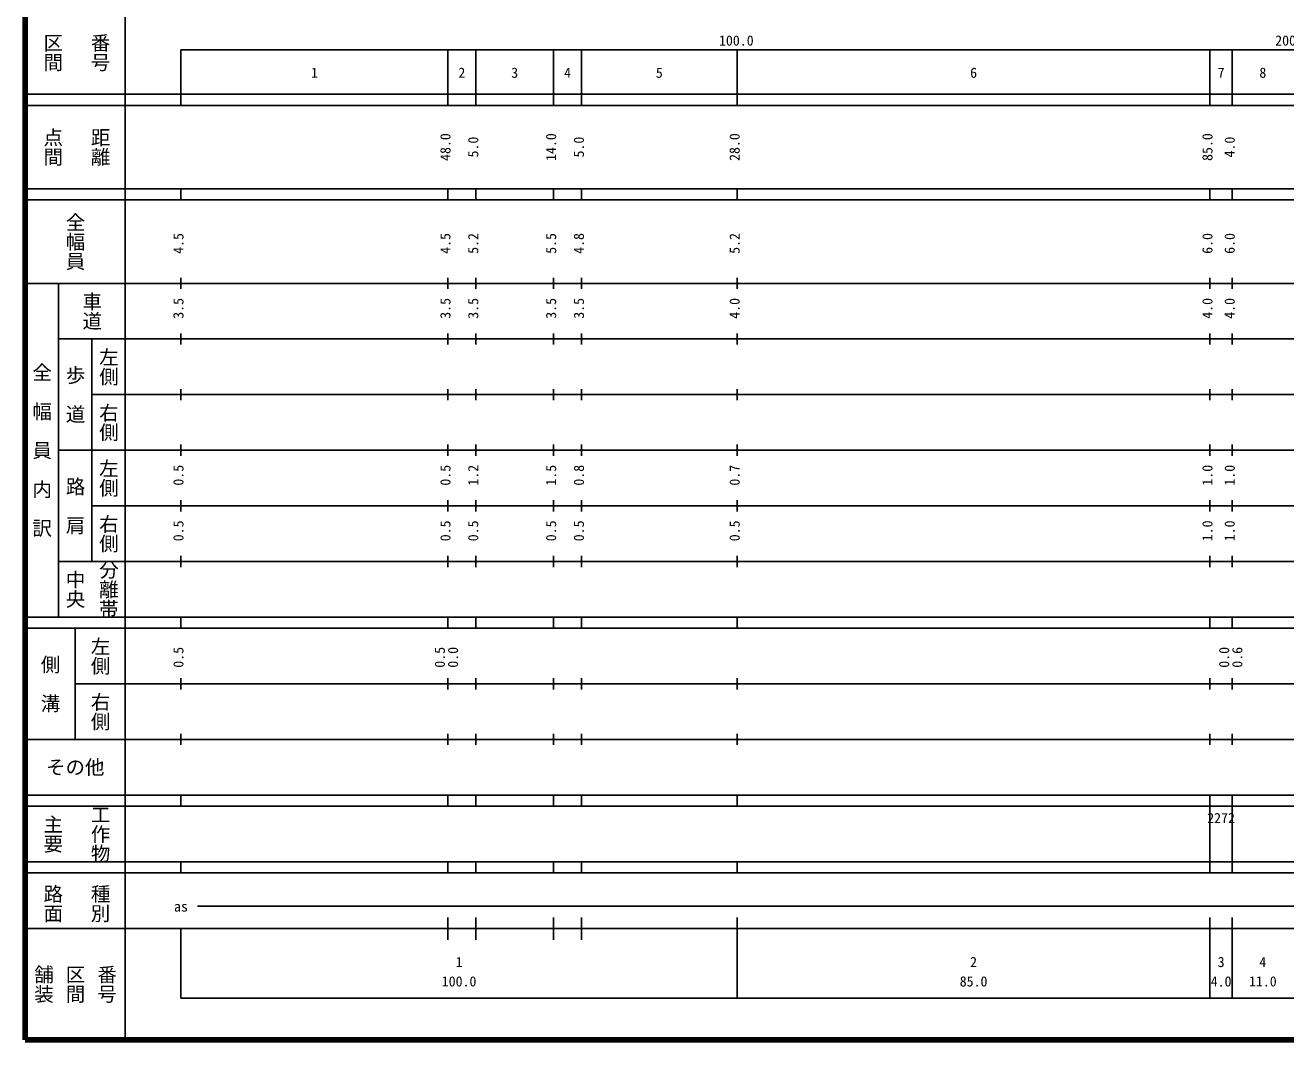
# Model space of a CAD drawing. Units: millimetres on the paper, enlarged 1000 times. Extents: x 40000 to 680000, y 20000 to 380000.
# Drawn here: x 40000 to 266629, y 20000 to 202409 of the extents above; entities that cross this region are included whole.
import ezdxf
from ezdxf.enums import TextEntityAlignment as Align

# ---------------------------------------------------------------- set-up
doc = ezdxf.new("R2010")
doc.units = ezdxf.units.MM
doc.header["$LTSCALE"] = 1000
doc.layers.add('M-TTL', color=2, linetype='Continuous', lineweight=140)
doc.layers.add('M-TTL-TXT', color=7, linetype='Continuous', lineweight=25)
doc.styles.add('@ＭＳ ゴシック', font='')
doc.styles.add('ＭＳ ゴシック', font='')
doc.styles.get('@ＭＳ ゴシック').set_extended_font_data('@MS Gothic')
doc.styles.get('ＭＳ ゴシック').set_extended_font_data('MS Gothic')

msp = doc.modelspace()

# ---------------------------------------------------------------- linework, layer by layer
at = {"layer": 'M-TTL'}
for p, q in [((40000, 380000), (40000, 20000)), ((40000, 20000), (680000, 20000))]:
    msp.add_line(p, q, dxfattribs=at)
at = {"layer": 'M-TTL-TXT'}
for p, q in [((58000, 370000), (58000, 20000)), ((68000, 198000), (579000, 198000)), ((68000, 198000), (68000, 188000)), ((116000, 188000), (116000, 198000)), ((121000, 188000), (121000, 198000)), ((135000, 188000), (135000, 198000)), ((140000, 188000), (140000, 198000)), ((168000, 188000), (168000, 198000)), ((253000, 188000), (253000, 198000)), ((257000, 188000), (257000, 198000)), ((40000, 190000), (579000, 190000)), ((40000, 188000), (579000, 188000)), ((40000, 173000), (579000, 173000)), ((68000, 171000), (68000, 173000)), ((116000, 171000), (116000, 173000)), ((121000, 171000), (121000, 173000)), ((135000, 171000), (135000, 173000)), ((140000, 171000), (140000, 173000)), ((168000, 171000), (168000, 173000)), ((253000, 171000), (253000, 173000)), ((257000, 171000), (257000, 173000)), ((40000, 171000), (579000, 171000)), ((68000, 155000), (68000, 157000)), ((116000, 155000), (116000, 157000)), ((121000, 155000), (121000, 157000)), ((135000, 155000), (135000, 157000)), ((140000, 155000), (140000, 157000)), ((168000, 155000), (168000, 157000)), ((253000, 155000), (253000, 157000)), ((257000, 155000), (257000, 157000)), ((40000, 156000), (579000, 156000)), ((46000, 96000), (46000, 156000)), ((46000, 146000), (579000, 146000)), ((52000, 146000), (52000, 106000)), ((68000, 145000), (68000, 147000)), ((116000, 145000), (116000, 147000)), ((121000, 145000), (121000, 147000)), ((135000, 145000), (135000, 147000)), ((140000, 145000), (140000, 147000)), ((168000, 145000), (168000, 147000)), ((253000, 145000), (253000, 147000)), ((257000, 145000), (257000, 147000)), ((52000, 136000), (579000, 136000)), ((68000, 135000), (68000, 137000)), ((116000, 135000), (116000, 137000)), ((121000, 135000), (121000, 137000)), ((135000, 135000), (135000, 137000)), ((140000, 135000), (140000, 137000)), ((168000, 135000), (168000, 137000)), ((253000, 135000), (253000, 137000)), ((257000, 135000), (257000, 137000)), ((68000, 125000), (68000, 127000)), ((116000, 125000), (116000, 127000)), ((121000, 125000), (121000, 127000)), ((135000, 125000), (135000, 127000)), ((140000, 125000), (140000, 127000)), ((168000, 125000), (168000, 127000)), ((253000, 125000), (253000, 127000)), ((257000, 125000), (257000, 127000)), ((46000, 126000), (579000, 126000)), ((52000, 116000), (579000, 116000)), ((68000, 115000), (68000, 117000)), ((116000, 115000), (116000, 117000)), ((121000, 115000), (121000, 117000)), ((135000, 115000), (135000, 117000)), ((140000, 115000), (140000, 117000)), ((168000, 115000), (168000, 117000)), ((253000, 115000), (253000, 117000)), ((257000, 115000), (257000, 117000)), ((68000, 105000), (68000, 107000)), ((116000, 105000), (116000, 107000)), ((121000, 105000), (121000, 107000)), ((135000, 105000), (135000, 107000)), ((140000, 105000), (140000, 107000)), ((168000, 105000), (168000, 107000)), ((253000, 105000), (253000, 107000)), ((257000, 105000), (257000, 107000)), ((46000, 106000), (579000, 106000)), ((40000, 96000), (579000, 96000)), ((68000, 94000), (68000, 96000)), ((116000, 94000), (116000, 96000)), ((121000, 94000), (121000, 96000)), ((135000, 94000), (135000, 96000)), ((140000, 94000), (140000, 96000)), ((168000, 94000), (168000, 96000)), ((253000, 94000), (253000, 96000)), ((257000, 94000), (257000, 96000)), ((40000, 94000), (579000, 94000)), ((49000, 94000), (49000, 74000)), ((49000, 84000), (579000, 84000)), ((68000, 83000), (68000, 85000)), ((116000, 83000), (116000, 85000)), ((121000, 83000), (121000, 85000)), ((135000, 83000), (135000, 85000)), ((140000, 83000), (140000, 85000)), ((168000, 83000), (168000, 85000)), ((253000, 83000), (253000, 85000)), ((257000, 83000), (257000, 85000)), ((68000, 73000), (68000, 75000)), ((116000, 73000), (116000, 75000)), ((121000, 73000), (121000, 75000)), ((135000, 73000), (135000, 75000)), ((140000, 73000), (140000, 75000)), ((168000, 73000), (168000, 75000)), ((253000, 73000), (253000, 75000)), ((257000, 73000), (257000, 75000)), ((40000, 74000), (579000, 74000)), ((40000, 64000), (579000, 64000)), ((68000, 62000), (68000, 64000)), ((116000, 62000), (116000, 64000)), ((121000, 62000), (121000, 64000)), ((135000, 62000), (135000, 64000)), ((140000, 62000), (140000, 64000)), ((168000, 62000), (168000, 64000)), ((253000, 62000), (253000, 64000)), ((257000, 62000), (257000, 64000)), ((40000, 62000), (579000, 62000)), ((253000, 52000), (253000, 62000)), ((257000, 52000), (257000, 62000)), ((40000, 52000), (579000, 52000)), ((40000, 50000), (579000, 50000)), ((68000, 50000), (68000, 52000)), ((116000, 50000), (116000, 52000)), ((121000, 50000), (121000, 52000)), ((135000, 50000), (135000, 52000)), ((140000, 50000), (140000, 52000)), ((168000, 50000), (168000, 52000)), ((253000, 50000), (253000, 52000)), ((257000, 50000), (257000, 52000)), ((71000, 44000), (356500, 44000)), ((116000, 38000), (116000, 42000)), ((121000, 38000), (121000, 42000)), ((135000, 38000), (135000, 42000)), ((140000, 38000), (140000, 42000)), ((168000, 27500), (168000, 42000)), ((253000, 27500), (253000, 42000)), ((257000, 27500), (257000, 42000)), ((40000, 40000), (579000, 40000)), ((68000, 40000), (68000, 27500)), ((68000, 27500), (579000, 27500))]:
    msp.add_line(p, q, dxfattribs=at)

# ---------------------------------------------------------------- texts
at = {"layer": 'M-TTL-TXT', "style": '@ＭＳ ゴシック'}
for s, p in [('区間', (45000, 197500)), ('番号', (53500, 197500)), ('点間', (45000, 180500)), ('距離', (53500, 180500)), ('全幅員', (49000, 163500)), ('車道', (52000, 151000)), ('左側', (55000, 141000)), ('全\u3000幅\u3000員\u3000内\u3000訳', (43000, 126000)), ('歩\u3000道', (49000, 136000)), ('右側', (55000, 131000)), ('左側', (55000, 121000)), ('路\u3000肩', (49000, 116000)), ('右側', (55000, 111000)), ('中央', (49000, 101000)), ('分離帯', (55000, 101000)), ('左側', (53500, 89000)), ('側\u3000溝', (44500, 84000)), ('右側', (53500, 79000)), ('工作物', (53500, 57000)), ('主要', (45000, 57000)), ('路面', (45000, 44500)), ('種別', (53500, 44500)), ('舗装', (43333, 30000)), ('区間', (49000, 30000)), ('番号', (54667, 30000))]:
    msp.add_text(s, height=2566, rotation=270, dxfattribs=at).set_placement(p, align=Align.MIDDLE_CENTER)
at = {"layer": 'M-TTL-TXT', "style": 'ＭＳ ゴシック'}
for s, p in [('100.0', (167844, 198195)), ('200.0', (267844, 198195)), ('1', (92000, 192405)), ('2', (118500, 192405)), ('3', (128000, 192405)), ('4', (137500, 192405)), ('5', (154000, 192405)), ('6', (210500, 192405)), ('7', (255000, 192405)), ('8', (262500, 192405)), ('as', (68000, 42500)), ('1', (118000, 32523)), ('2', (210500, 32523)), ('3', (255000, 32523)), ('4', (262500, 32523)), ('100.0', (118000, 29033)), ('85.0', (210500, 29033)), ('4.0', (255000, 29033)), ('11.0', (262500, 29033))]:
    msp.add_text(s, height=1833, dxfattribs=at).set_placement(p, align=Align.BOTTOM_CENTER)
for s, p in [('48.0', (117000, 180500)), ('5.0', (122000, 180500)), ('14.0', (136000, 180500)), ('5.0', (141000, 180500)), ('28.0', (169000, 180500)), ('85.0', (254000, 180500)), ('4.0', (258000, 180500)), ('4.5', (69000, 163174)), ('4.5', (117000, 163174)), ('5.2', (122000, 163174)), ('5.5', (136000, 163174)), ('4.8', (141000, 163174)), ('5.2', (169000, 163174)), ('6.0', (254000, 163174)), ('6.0', (258000, 163174)), ('3.5', (69000, 151500)), ('3.5', (117000, 151500)), ('3.5', (122000, 151500)), ('3.5', (136000, 151500)), ('3.5', (141000, 151500)), ('4.0', (169000, 151500)), ('4.0', (254000, 151500)), ('4.0', (258000, 151500)), ('0.5', (69000, 121500)), ('0.5', (117000, 121500)), ('1.2', (122000, 121500)), ('1.5', (136000, 121500)), ('0.8', (141000, 121500)), ('0.7', (169000, 121500)), ('1.0', (254000, 121500)), ('1.0', (258000, 121500)), ('0.5', (69000, 111500)), ('0.5', (117000, 111500)), ('0.5', (122000, 111500)), ('0.5', (136000, 111500)), ('0.5', (141000, 111500)), ('0.5', (169000, 111500)), ('1.0', (254000, 111500)), ('1.0', (258000, 111500)), ('0.5', (69000, 88764)), ('0.5', (116000, 88764)), ('0.0', (118370, 88764)), ('0.0', (257000, 88764)), ('0.6', (259370, 88764))]:
    msp.add_text(s, height=1833, rotation=90, dxfattribs=at).set_placement(p, align=Align.BOTTOM_CENTER)
msp.add_text('その他', height=2566, dxfattribs=at).set_placement((49000, 69000), align=Align.MIDDLE_CENTER)
msp.add_text('2272', height=1833, dxfattribs=at).set_placement((252500, 58405), align=Align.BOTTOM_LEFT)

doc.saveas('drawing.dxf')
